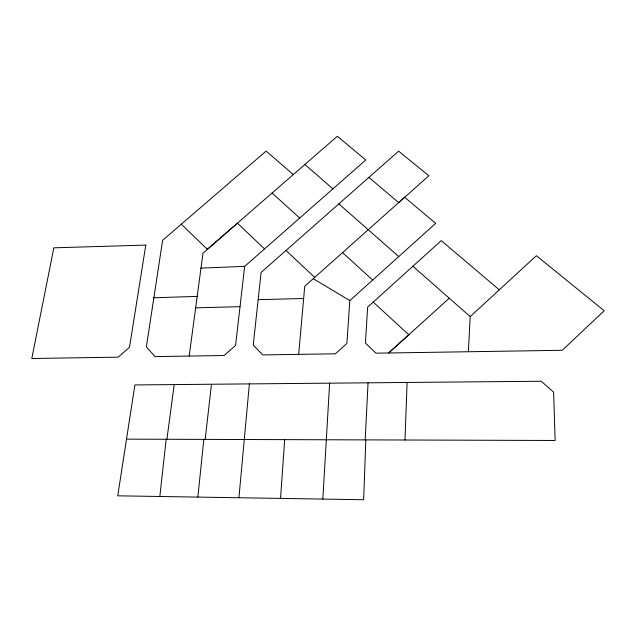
<?xml version="1.0" encoding="UTF-8"?>
<svg xmlns="http://www.w3.org/2000/svg" width="636" height="636" viewBox="0 0 636 636"><rect width="100%" height="100%" fill="white"/><g stroke="black" fill="none" stroke-linecap="round" stroke-linejoin="round"><path stroke-width="0.95" d="M365.827 439.889L363.641 499.729L117.74 495.818L134.896 384.939L541.22 381.242L553.63 392.142L555.133 440.47L126.508 439.15M404.989 440.009L407.104 382.459M365.175 439.889L368.053 382.808M468.358 351.74L470.211 316.609L536.371 255.712L604.2 310.765L562.224 350.293L375.94 353.179L365.43 343.019L367.64 307.132L441.265 240.615L499.18 289.738M322.834 499.085L329.639 383.158M298.674 354.371L304.739 286.264L404.663 197.287L435.692 223.339L349.824 300.59L346.866 343.496L335.331 353.799L262.748 354.928L253.255 344.99L261.094 272.431L398.637 151.177L428.847 175.782L398.685 202.614L368.88 177.396M280.524 498.409L284.69 439.635M238.929 497.75L249.376 383.882M197.86 497.098L203.838 439.397M159.835 496.485L166.163 439.285M205.174 439.404L211.478 384.231M181.324 224.198L207.36 249.336L337.326 136.271L365.795 159.994L244.677 266.365L235.559 345.42L224.079 355.524L154.977 356.597L146.367 346.898L162.617 240.336L266.102 151.098L293.299 174.574M166.918 439.285L174.2 384.565M189.178 356.065L202.995 253.144L237.427 223.18L264.536 248.922M449.27 298.205L388.66 352.98L408.797 334.782L373.213 302.084M200.984 268.106L244.677 266.365M153.856 297.799L197.192 296.368M195.65 307.84L240.026 306.671M258.152 299.675L303.65 298.491M313.27 278.679L349.824 300.59M304.89 164.486L332.922 188.852M412.883 266.253L470.211 316.609M338.853 203.886L398.756 256.578M272.097 193.01L299.691 218.045M342.542 252.603L372.672 280.039M286.025 250.449L314.701 277.407M145.795 245.091L129.498 347.336L118.113 357.162L31.8 358.513L53.837 247.817L145.795 245.091"/></g></svg>
